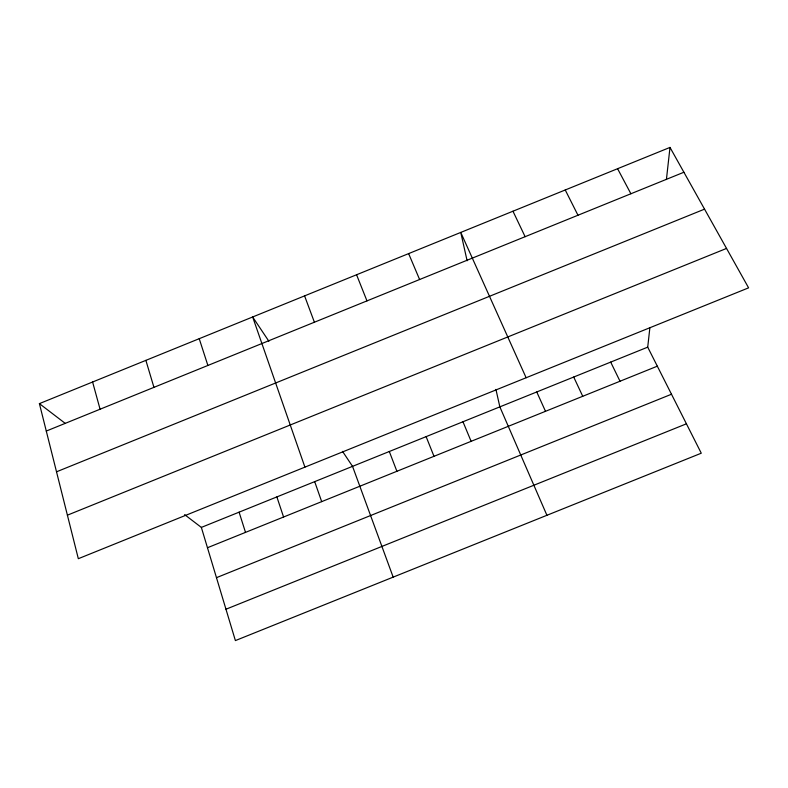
<?xml version="1.0" encoding="UTF-8"?>
<svg xmlns="http://www.w3.org/2000/svg" width="788" height="788" viewBox="0 0 788 788"><rect width="100%" height="100%" fill="white"/><g stroke="black" fill="none" stroke-linecap="round" stroke-linejoin="round"><path stroke-width="1.18" d="M184.609 514.613L201.354 527.408L235.395 640.585L701.271 453.208L647.716 347.153L649.883 327.68M666.412 179.536L669.997 147.415L39.4 403.623L78.327 558.702L748.6 287.847L669.997 147.415M46.285 431.056L683.895 172.247M56.509 471.805L704.541 209.145M67.404 515.175L726.536 248.427M201.354 527.408L647.716 347.153M207.471 547.729L657.32 366.184M216.473 577.663L671.494 394.236M225.959 609.232L686.427 423.816M39.4 403.623L65.384 423.491M268.875 341.234L252.653 316.983L304.917 467.136M342.534 451.376L352.541 466.358L393.163 577.121M617.585 168.711L630.893 193.759M565.242 189.977L577.968 215.242M610.69 362.096L620.018 381.244M512.968 211.214L525.113 236.696M573.713 377.038L582.736 396.285M536.756 391.961L545.503 411.316M526.128 377.748L460.763 232.43L467.117 260.769M546.911 515.283L499.848 406.864L495.928 389.39M408.637 253.608L419.61 279.523M462.97 421.757L471.125 441.329M426.121 436.641L433.991 456.311M356.57 274.766L366.972 300.888M389.311 451.504L396.896 471.283M304.582 295.884L314.402 322.233M314.688 481.645L321.681 501.631M276.874 496.913L283.572 517.007M199.226 338.692L207.884 365.465M239.099 512.17L245.501 532.373M145.879 360.362L153.946 387.361M92.6 382.013L100.076 409.218"/></g></svg>
